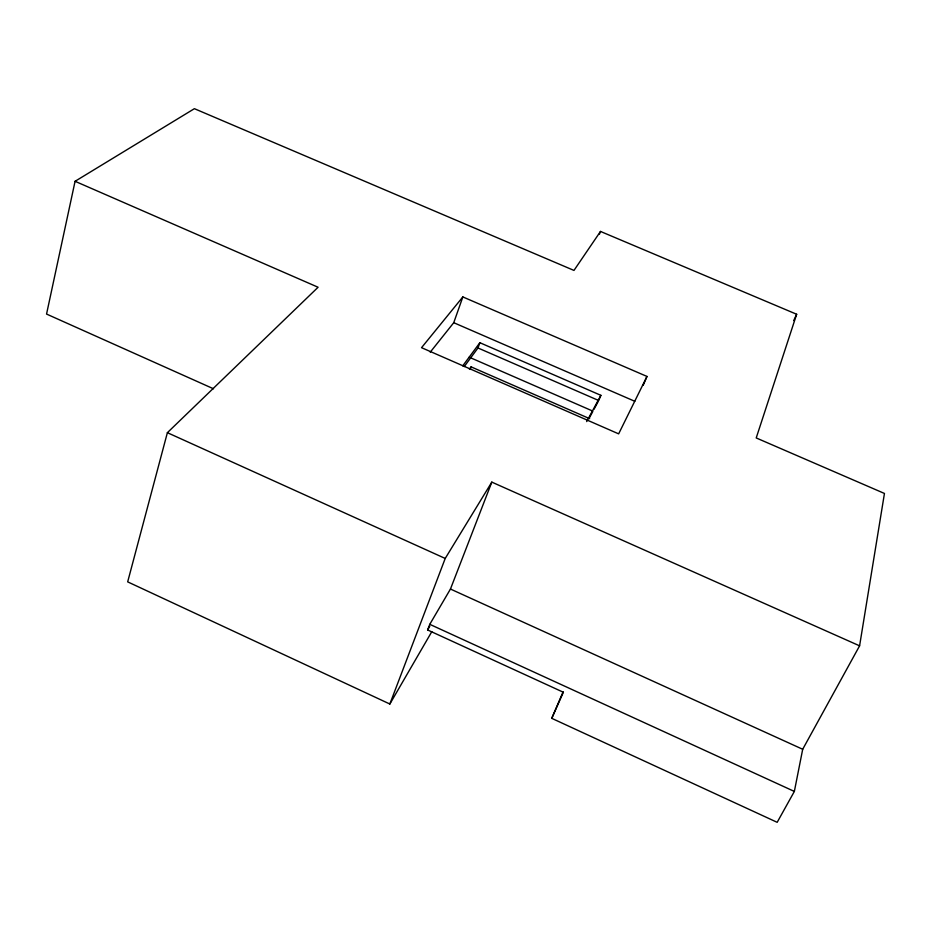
<?xml version="1.0" encoding="UTF-8"?>
<svg xmlns="http://www.w3.org/2000/svg" width="931" height="931" viewBox="0 0 931 931"><rect width="100%" height="100%" fill="white"/><g stroke="black" fill="none" stroke-linecap="round" stroke-linejoin="round"><path stroke-width="1.4" d="M563.092 691.814L551.757 718.336L777.176 822.317L794.352 791.431L802.697 749.269L859.592 645.835L884.45 493.453L756.216 437.942L796.657 314.259L600.495 231.435L573.973 270.421L194.393 108.683L75.074 181.301L46.55 314.061L213.513 388.786M75.074 181.301L318.088 287.248L167.382 432.682L127.675 581.863L389.845 704.022L431.809 631.66M430.238 352.174L453.746 322.696L462.847 296.931L646.975 376.438L643.193 385.341M470.143 369.444L471.086 366.861L589.66 418.671M477.975 347.973L479.884 342.713L600.879 395.326L598.726 400.528L477.975 347.973L464.232 366.581M389.845 704.022L445.216 558.449L491.812 482.118L859.592 645.835M551.757 718.336L563.371 692.257L427.62 629.961L429.773 624.329L450.453 589.044L491.812 482.118M599.448 234.135L600.495 231.435M793.712 320.567L796.657 314.259M646.975 376.438L618.65 433.858L421.534 347.682L462.847 296.931M589.242 418.124L592.628 411.839M593.978 409.326L598.051 401.785M586.693 421.592L600.879 395.326M427.62 629.961L429.761 626.295M469.41 369.165L471.086 366.861M462.742 365.848L479.884 342.713M453.746 322.696L634.814 401.296M469.189 357.178L592.814 411.106M167.382 432.682L445.216 558.449M450.453 589.044L802.697 749.269M429.773 624.329L794.352 791.431"/></g></svg>
